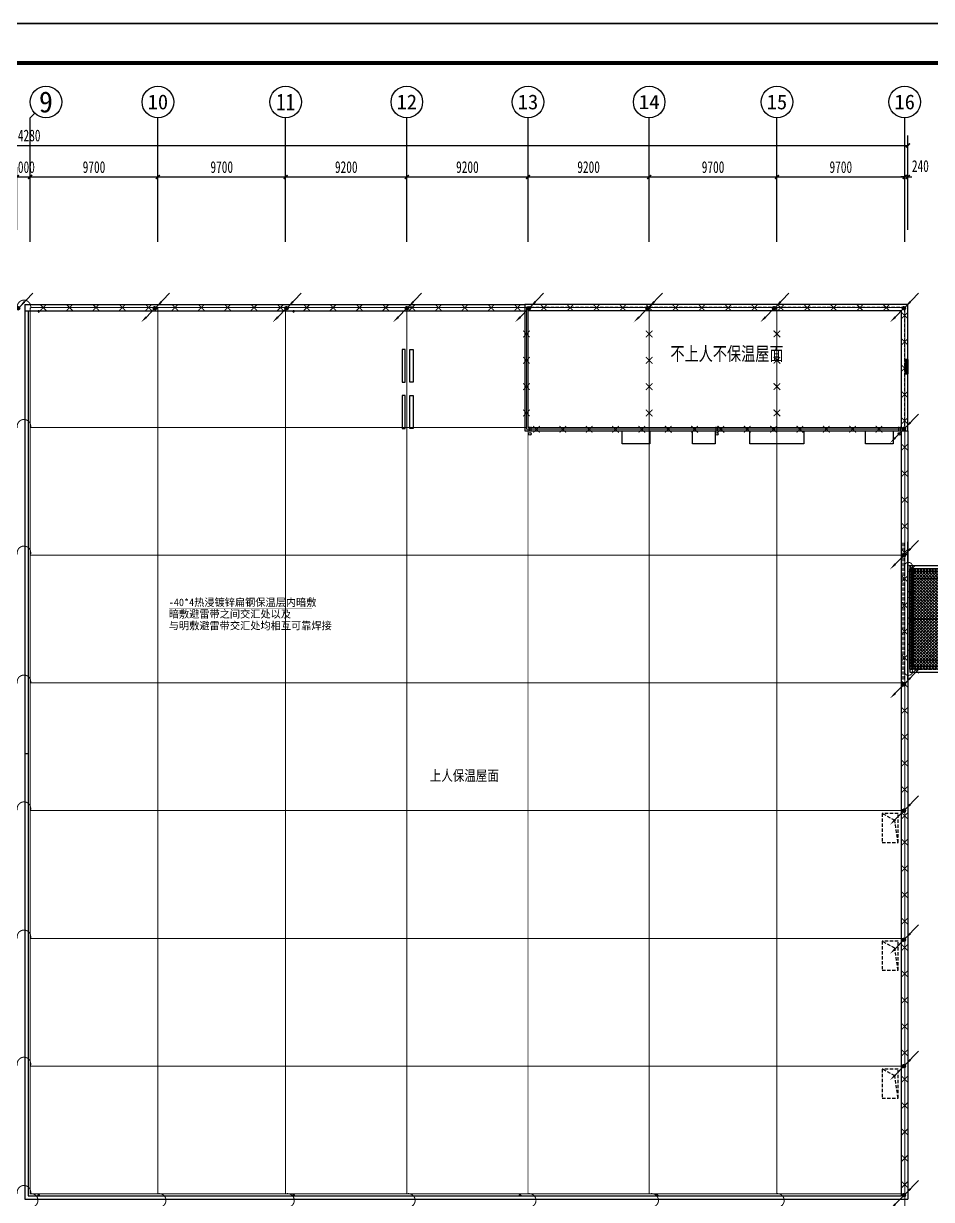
# Model space of a CAD drawing. Header units: millimetres. Extents: x -633009578 to 5705885, y -633235091 to 2571734.
# Drawn here: x 3853920 to 3922852, y 1923908 to 2013212 of the extents above; entities that cross this region are included whole.
import ezdxf
from ezdxf.enums import TextEntityAlignment as Align

# ---------------------------------------------------------------- set-up
doc = ezdxf.new("R2010")
doc.units = ezdxf.units.MM
doc.header["$LTSCALE"] = 1000
doc.header["$MEASUREMENT"] = 0
doc.linetypes.add('DASH', pattern=[0.35, 0.25, -0.1])
doc.linetypes.add('HIDDEN', pattern=[0.375, 0.25, -0.125])
doc.layers.get('0').update_dxf_attribs({"color": 9})
for name, color, linetype in [('3T_WOOD', 21, 'Continuous'), ('A-ABOV(投影线)', 154, 'HIDDEN'), ('A-FLOR(看线)', 8, 'Continuous'), ('A-LM-HA(填充)', 8, 'Continuous'), ('A-LM-QPM(设备)', 8, 'Continuous'), ('A-ROOF(屋顶)', 11, 'Continuous'), ('A-ROOF-W(分水线)', 156, 'Continuous'), ('A-ST(雨水管)', 161, 'Continuous'), ('A-TEXT(房间)', 243, 'Continuous'), ('A-WINDOW（窗）', 4, 'Continuous'), ('AXIS_TEXT', 7, 'Continuous'), ('C-AXIS(轴号)', 3, 'Continuous'), ('PUB_TEXT', 7, 'Continuous'), ('电-弱电平面-箭头', 3, 'Continuous'), ('电-强电平面-设备', 4, 'Continuous'), ('电-接地防雷-接地线', 132, 'Continuous'), ('电-接地防雷-防雷卡子', 94, 'Continuous'), ('电-接地防雷-防雷线', 94, 'Continuous'), ('设备-箱柜', 3, 'Continuous'), ('院图签、封面151013$0$PUB_TITLE', 153, 'Continuous'), ('院图签、封面151013$0$图签文字', 4, 'Continuous')]:
    doc.layers.add(name, color=color, linetype=linetype)
doc.styles.add('_TCH', font='simhei.ttf', dxfattribs={"width": 0.75, "bigfont": 'hztxt.shx'})
doc.styles.add('_TCH_AXIS', font='simhei.ttf', dxfattribs={"bigfont": 'GBCBIG'})
doc.styles.add('_TCH_DIM', font='simhei.ttf', dxfattribs={"width": 0.8, "bigfont": 'hztxt.shx'})
doc.styles.add('_TCH_DIM_T3', font='simhei.ttf', dxfattribs={"width": 0.707, "bigfont": 'GBCBIG'})
doc.styles.add('COMPLEX', font='simhei.ttf')
doc.styles.add('IDQSTYLE', font='simhei.ttf', dxfattribs={"width": 0.707, "bigfont": 'hztxt.shx'})
doc.styles.get("Standard").update_dxf_attribs({"font": 'simhei.ttf', "bigfont": 'hztxt.shx'})
doc.styles.add('宋', font='simhei.ttf', dxfattribs={"width": 0.8})
doc.styles.add('院图签、封面151013$0$-宋体', font='simhei.ttf', dxfattribs={"width": 0.8})
doc.linetypes.add('GDLine', pattern='A,1,-3,5.8,["|",Standard,S=4,R=-45,X=-1.407,Y=-0.7],-0.1,["|",Standard,S=4,R=-45,X=-1.407,Y=-0.7],-0.1,["|",Standard,S=4,R=-45,X=-1.407,Y=-0.7],-0.1,["|",Standard,S=4,R=-45,X=-1.407,Y=-0.7],-0.1,5.8,-3,1', length=20)
doc.dimstyles.new('_TCH_ARCH&&300', dxfattribs={"dimtxt": 892.5, "dimasz": 300, "dimexe": 750, "dimexo": 900, "dimgap": 300, "dimtad": 1, "dimdec": 0, "dimzin": 0, "dimdsep": 46, "dimtxsty": '_TCH_DIM_T3', "dimblk": 'ARCHTICK', "dimcen": 0.09, "dimclrt": 7, "dimazin": 2, "dimtfac": 1, "dimtdec": 0, "dimtix": 1, "dimtmove": 2, "dimatfit": 3, "dimfxl": 1, "dimtolj": 1, "dimtzin": 0, "dimarcsym": 0})

# ---------------------------------------------------------------- blocks, each defined once
blk = doc.blocks.new('_ArchTick')
at = {"color": 0, "linetype": 'ByBlock', "const_width": 0.4}
blk.add_lwpolyline([(-0.5, -0.5), (0.5, 0.5)], dxfattribs=at)
blk = doc.blocks.new('*D97')
at = {"layer": 'C-AXIS(轴号)', "color": 0, "lineweight": -2, "transparency": 16777216}
for p, q in [((1188341, 1115312), (1188341, 1120082)), ((1189341, 1115312), (1189341, 1120082)), ((1188341, 1119332), (1188041, 1119332)), ((1188341, 1119332), (1189341, 1119332)), ((1189341, 1119332), (1189641, 1119332))]:
    blk.add_line(p, q, dxfattribs=at)
at = {"layer": 'Defpoints', "color": 0, "transparency": 16777216}
for p in [(1189341, 1119332), (1188341, 1114412), (1189341, 1114412)]:
    blk.add_point(p, dxfattribs=at)
at = {"layer": 'C-AXIS(轴号)', "color": 0, "linetype": 'ByBlock', "lineweight": -2, "transparency": 16777216, "xscale": 300, "yscale": 300, "zscale": 300}
blk.add_blockref('_ArchTick', (1188341, 1119332), dxfattribs=at)
at = {"layer": 'C-AXIS(轴号)', "color": 0, "linetype": 'ByBlock', "lineweight": -2, "transparency": 16777216, "xscale": 300, "yscale": 300, "zscale": 300, "rotation": 180}
blk.add_blockref('_ArchTick', (1189341, 1119332), dxfattribs=at)
at = {"layer": 'C-AXIS(轴号)', "color": 7, "transparency": 16777216, "insert": (1188841, 1120078), "char_height": 892.5, "attachment_point": 5, "style": '_TCH_DIM_T3'}
blk.add_mtext('\\A1;1000', dxfattribs=at)
blk = doc.blocks.new('*D98')
at = {"layer": 'C-AXIS(轴号)', "color": 0, "lineweight": -2, "transparency": 16777216}
for p, q in [((1189341, 1115312), (1189341, 1120082)), ((1199041, 1115312), (1199041, 1120082)), ((1189341, 1119332), (1199041, 1119332))]:
    blk.add_line(p, q, dxfattribs=at)
at = {"layer": 'Defpoints', "color": 0, "transparency": 16777216}
for p in [(1199041, 1119332), (1189341, 1114412), (1199041, 1114412)]:
    blk.add_point(p, dxfattribs=at)
at = {"layer": 'C-AXIS(轴号)', "color": 0, "linetype": 'ByBlock', "lineweight": -2, "transparency": 16777216, "xscale": 300, "yscale": 300, "zscale": 300, "rotation": 180}
blk.add_blockref('_ArchTick', (1189341, 1119332), dxfattribs=at)
at = {"layer": 'C-AXIS(轴号)', "color": 0, "linetype": 'ByBlock', "lineweight": -2, "transparency": 16777216, "xscale": 300, "yscale": 300, "zscale": 300}
blk.add_blockref('_ArchTick', (1199041, 1119332), dxfattribs=at)
at = {"layer": 'C-AXIS(轴号)', "color": 7, "transparency": 16777216, "insert": (1194191, 1120078), "char_height": 892.5, "attachment_point": 5, "style": '_TCH_DIM_T3'}
blk.add_mtext('\\A1;9700', dxfattribs=at)
blk = doc.blocks.new('*D99')
at = {"layer": 'C-AXIS(轴号)', "color": 0, "lineweight": -2, "transparency": 16777216}
for p, q in [((1199041, 1115312), (1199041, 1120082)), ((1208741, 1115312), (1208741, 1120082)), ((1199041, 1119332), (1208741, 1119332))]:
    blk.add_line(p, q, dxfattribs=at)
at = {"layer": 'Defpoints', "color": 0, "transparency": 16777216}
for p in [(1208741, 1119332), (1199041, 1114412), (1208741, 1114412)]:
    blk.add_point(p, dxfattribs=at)
at = {"layer": 'C-AXIS(轴号)', "color": 0, "linetype": 'ByBlock', "lineweight": -2, "transparency": 16777216, "xscale": 300, "yscale": 300, "zscale": 300, "rotation": 180}
blk.add_blockref('_ArchTick', (1199041, 1119332), dxfattribs=at)
at = {"layer": 'C-AXIS(轴号)', "color": 0, "linetype": 'ByBlock', "lineweight": -2, "transparency": 16777216, "xscale": 300, "yscale": 300, "zscale": 300}
blk.add_blockref('_ArchTick', (1208741, 1119332), dxfattribs=at)
at = {"layer": 'C-AXIS(轴号)', "color": 7, "transparency": 16777216, "insert": (1203891, 1120078), "char_height": 892.5, "attachment_point": 5, "style": '_TCH_DIM_T3'}
blk.add_mtext('\\A1;9700', dxfattribs=at)
blk = doc.blocks.new('*D100')
at = {"layer": 'C-AXIS(轴号)', "color": 0, "lineweight": -2, "transparency": 16777216}
for p, q in [((1208741, 1115312), (1208741, 1120082)), ((1217941, 1115312), (1217941, 1120082)), ((1208741, 1119332), (1217941, 1119332))]:
    blk.add_line(p, q, dxfattribs=at)
at = {"layer": 'Defpoints', "color": 0, "transparency": 16777216}
for p in [(1217941, 1119332), (1208741, 1114412), (1217941, 1114412)]:
    blk.add_point(p, dxfattribs=at)
at = {"layer": 'C-AXIS(轴号)', "color": 0, "linetype": 'ByBlock', "lineweight": -2, "transparency": 16777216, "xscale": 300, "yscale": 300, "zscale": 300, "rotation": 180}
blk.add_blockref('_ArchTick', (1208741, 1119332), dxfattribs=at)
at = {"layer": 'C-AXIS(轴号)', "color": 0, "linetype": 'ByBlock', "lineweight": -2, "transparency": 16777216, "xscale": 300, "yscale": 300, "zscale": 300}
blk.add_blockref('_ArchTick', (1217941, 1119332), dxfattribs=at)
at = {"layer": 'C-AXIS(轴号)', "color": 7, "transparency": 16777216, "insert": (1213341, 1120078), "char_height": 892.5, "attachment_point": 5, "style": '_TCH_DIM_T3'}
blk.add_mtext('\\A1;9200', dxfattribs=at)
blk = doc.blocks.new('*D101')
at = {"layer": 'C-AXIS(轴号)', "color": 0, "lineweight": -2, "transparency": 16777216}
for p, q in [((1217941, 1115312), (1217941, 1120082)), ((1227141, 1115312), (1227141, 1120082)), ((1217941, 1119332), (1227141, 1119332))]:
    blk.add_line(p, q, dxfattribs=at)
at = {"layer": 'Defpoints', "color": 0, "transparency": 16777216}
for p in [(1227141, 1119332), (1217941, 1114412), (1227141, 1114412)]:
    blk.add_point(p, dxfattribs=at)
at = {"layer": 'C-AXIS(轴号)', "color": 0, "linetype": 'ByBlock', "lineweight": -2, "transparency": 16777216, "xscale": 300, "yscale": 300, "zscale": 300, "rotation": 180}
blk.add_blockref('_ArchTick', (1217941, 1119332), dxfattribs=at)
at = {"layer": 'C-AXIS(轴号)', "color": 0, "linetype": 'ByBlock', "lineweight": -2, "transparency": 16777216, "xscale": 300, "yscale": 300, "zscale": 300}
blk.add_blockref('_ArchTick', (1227141, 1119332), dxfattribs=at)
at = {"layer": 'C-AXIS(轴号)', "color": 7, "transparency": 16777216, "insert": (1222541, 1120078), "char_height": 892.5, "attachment_point": 5, "style": '_TCH_DIM_T3'}
blk.add_mtext('\\A1;9200', dxfattribs=at)
blk = doc.blocks.new('*D102')
at = {"layer": 'C-AXIS(轴号)', "color": 0, "lineweight": -2, "transparency": 16777216}
for p, q in [((1227141, 1115312), (1227141, 1120082)), ((1236341, 1115312), (1236341, 1120082)), ((1227141, 1119332), (1236341, 1119332))]:
    blk.add_line(p, q, dxfattribs=at)
at = {"layer": 'Defpoints', "color": 0, "transparency": 16777216}
for p in [(1236341, 1119332), (1227141, 1114412), (1236341, 1114412)]:
    blk.add_point(p, dxfattribs=at)
at = {"layer": 'C-AXIS(轴号)', "color": 0, "linetype": 'ByBlock', "lineweight": -2, "transparency": 16777216, "xscale": 300, "yscale": 300, "zscale": 300, "rotation": 180}
blk.add_blockref('_ArchTick', (1227141, 1119332), dxfattribs=at)
at = {"layer": 'C-AXIS(轴号)', "color": 0, "linetype": 'ByBlock', "lineweight": -2, "transparency": 16777216, "xscale": 300, "yscale": 300, "zscale": 300}
blk.add_blockref('_ArchTick', (1236341, 1119332), dxfattribs=at)
at = {"layer": 'C-AXIS(轴号)', "color": 7, "transparency": 16777216, "insert": (1231741, 1120078), "char_height": 892.5, "attachment_point": 5, "style": '_TCH_DIM_T3'}
blk.add_mtext('\\A1;9200', dxfattribs=at)
blk = doc.blocks.new('*D103')
at = {"layer": 'C-AXIS(轴号)', "color": 0, "lineweight": -2, "transparency": 16777216}
for p, q in [((1236341, 1115312), (1236341, 1120082)), ((1246041, 1115312), (1246041, 1120082)), ((1236341, 1119332), (1246041, 1119332))]:
    blk.add_line(p, q, dxfattribs=at)
at = {"layer": 'Defpoints', "color": 0, "transparency": 16777216}
for p in [(1246041, 1119332), (1236341, 1114412), (1246041, 1114412)]:
    blk.add_point(p, dxfattribs=at)
at = {"layer": 'C-AXIS(轴号)', "color": 0, "linetype": 'ByBlock', "lineweight": -2, "transparency": 16777216, "xscale": 300, "yscale": 300, "zscale": 300, "rotation": 180}
blk.add_blockref('_ArchTick', (1236341, 1119332), dxfattribs=at)
at = {"layer": 'C-AXIS(轴号)', "color": 0, "linetype": 'ByBlock', "lineweight": -2, "transparency": 16777216, "xscale": 300, "yscale": 300, "zscale": 300}
blk.add_blockref('_ArchTick', (1246041, 1119332), dxfattribs=at)
at = {"layer": 'C-AXIS(轴号)', "color": 7, "transparency": 16777216, "insert": (1241191, 1120078), "char_height": 892.5, "attachment_point": 5, "style": '_TCH_DIM_T3'}
blk.add_mtext('\\A1;9700', dxfattribs=at)
blk = doc.blocks.new('*D104')
at = {"layer": 'C-AXIS(轴号)', "color": 0, "lineweight": -2, "transparency": 16777216}
for p, q in [((1246041, 1115312), (1246041, 1120082)), ((1255741, 1115312), (1255741, 1120082)), ((1246041, 1119332), (1255741, 1119332))]:
    blk.add_line(p, q, dxfattribs=at)
at = {"layer": 'Defpoints', "color": 0, "transparency": 16777216}
for p in [(1255741, 1119332), (1246041, 1114412), (1255741, 1114412)]:
    blk.add_point(p, dxfattribs=at)
at = {"layer": 'C-AXIS(轴号)', "color": 0, "linetype": 'ByBlock', "lineweight": -2, "transparency": 16777216, "xscale": 300, "yscale": 300, "zscale": 300, "rotation": 180}
blk.add_blockref('_ArchTick', (1246041, 1119332), dxfattribs=at)
at = {"layer": 'C-AXIS(轴号)', "color": 0, "linetype": 'ByBlock', "lineweight": -2, "transparency": 16777216, "xscale": 300, "yscale": 300, "zscale": 300}
blk.add_blockref('_ArchTick', (1255741, 1119332), dxfattribs=at)
at = {"layer": 'C-AXIS(轴号)', "color": 7, "transparency": 16777216, "insert": (1250891, 1120078), "char_height": 892.5, "attachment_point": 5, "style": '_TCH_DIM_T3'}
blk.add_mtext('\\A1;9700', dxfattribs=at)
blk = doc.blocks.new('*D105')
at = {"layer": 'C-AXIS(轴号)', "color": 0, "lineweight": -2, "transparency": 16777216}
for p, q in [((1255741, 1115312), (1255741, 1120082)), ((1255981, 1115312), (1255981, 1120082)), ((1255741, 1119332), (1255441, 1119332)), ((1255741, 1119332), (1255981, 1119332)), ((1255981, 1119332), (1256281, 1119332))]:
    blk.add_line(p, q, dxfattribs=at)
at = {"layer": 'Defpoints', "color": 0, "transparency": 16777216}
for p in [(1255981, 1119332), (1255741, 1114412), (1255981, 1114412)]:
    blk.add_point(p, dxfattribs=at)
at = {"layer": 'C-AXIS(轴号)', "color": 0, "linetype": 'ByBlock', "lineweight": -2, "transparency": 16777216, "xscale": 300, "yscale": 300, "zscale": 300}
blk.add_blockref('_ArchTick', (1255741, 1119332), dxfattribs=at)
at = {"layer": 'C-AXIS(轴号)', "color": 0, "linetype": 'ByBlock', "lineweight": -2, "transparency": 16777216, "xscale": 300, "yscale": 300, "zscale": 300, "rotation": 180}
blk.add_blockref('_ArchTick', (1255981, 1119332), dxfattribs=at)
at = {"layer": 'C-AXIS(轴号)', "color": 7, "transparency": 16777216, "insert": (1256929, 1120157), "char_height": 892.5, "attachment_point": 5, "style": '_TCH_DIM_T3'}
blk.add_mtext('\\A1;240', dxfattribs=at)
blk = doc.blocks.new('*D106')
at = {"layer": 'C-AXIS(轴号)', "color": 0, "lineweight": -2, "transparency": 16777216}
for p, q in [((1121701, 1115312), (1121701, 1122482)), ((1121701, 1121732), (1255981, 1121732)), ((1255981, 1115312), (1255981, 1122482))]:
    blk.add_line(p, q, dxfattribs=at)
at = {"layer": 'Defpoints', "color": 0, "transparency": 16777216}
for p in [(1255981, 1121732), (1121701, 1114412), (1255981, 1114412)]:
    blk.add_point(p, dxfattribs=at)
at = {"layer": 'C-AXIS(轴号)', "color": 0, "linetype": 'ByBlock', "lineweight": -2, "transparency": 16777216, "xscale": 300, "yscale": 300, "zscale": 300, "rotation": 180}
blk.add_blockref('_ArchTick', (1121701, 1121732), dxfattribs=at)
at = {"layer": 'C-AXIS(轴号)', "color": 0, "linetype": 'ByBlock', "lineweight": -2, "transparency": 16777216, "xscale": 300, "yscale": 300, "zscale": 300}
blk.add_blockref('_ArchTick', (1255981, 1121732), dxfattribs=at)
at = {"layer": 'C-AXIS(轴号)', "color": 7, "transparency": 16777216, "insert": (1188841, 1122478), "char_height": 892.5, "attachment_point": 5, "style": '_TCH_DIM_T3'}
blk.add_mtext('\\A1;134280', dxfattribs=at)
blk = doc.blocks.new('_AXISO')
blk.add_circle((0, 0), 0.5)
at = {"layer": 'AXIS_TEXT', "style": 'COMPLEX', "width": 1.041667}
blk.add_attdef('A', text='', height=0.56, dxfattribs=at).set_placement((-0.25, -0.28), (0.25, -0.28), align=Align.FIT)
blk = doc.blocks.new('$WINLIB2D$00000039')
at = {"color": 0}
for points in [[(-0.5, 0.5), (-0.5, -0.5)], [(0.5, 0.5), (-0.5, 0.5)], [(-0.5, 0.167), (0.5, 0.167)], [(-0.452, -0.167), (-0.5, 0.084)], [(-0.384, -0.167), (-0.448, 0.167)], [(-0.316, -0.167), (-0.38, 0.167)], [(-0.248, -0.167), (-0.312, 0.167)], [(-0.18, -0.167), (-0.244, 0.167)], [(-0.112, -0.167), (-0.176, 0.167)], [(-0.044, -0.167), (-0.108, 0.167)], [(0.024, -0.167), (-0.04, 0.167)], [(0.092, -0.167), (0.028, 0.167)], [(0.16, -0.167), (0.096, 0.167)], [(0.228, -0.167), (0.164, 0.167)], [(0.296, -0.167), (0.232, 0.167)], [(0.364, -0.167), (0.3, 0.167)], [(0.432, -0.167), (0.368, 0.167)], [(0.5, -0.167), (0.436, 0.167)], [(0.5, -0.5), (0.5, 0.5)], [(-0.5, -0.167), (0.5, -0.167)], [(0.5, -0.5), (-0.5, -0.5)]]:
    blk.add_lwpolyline(points, dxfattribs=at)
blk = doc.blocks.new('*X25')
at = {"color": 0, "linetype": 'Continuous'}
for p, q in [((192.59, 446.72), (193.93, 448.06)), ((192.65, 447.21), (193.44, 448)), ((192.67, 446.38), (194.27, 447.98)), ((192.81, 446.1), (194.55, 447.84)), ((193.01, 445.87), (194.78, 447.64)), ((193.27, 445.7), (194.95, 447.39)), ((193.58, 445.59), (195.06, 447.07)), ((193.98, 445.57), (195.08, 446.67))]:
    blk.add_line(p, q, dxfattribs=at)
blk = doc.blocks.new('HC001444')
at = {"color": 0, "linetype": 'Continuous'}
for p, q in [((5.31, 5.36), (0.47, 0.41)), ((0, -0.06), (-3.11, -3.23))]:
    blk.add_line(p, q, dxfattribs=at)
for points in [[(2.3, 2.28, 0.8, 0, 0), (0.47, 0.41, 0, 0, 0)], [(-3.11, -3.23, 0.8, 0, 0), (-5.06, -5.12, 0, 0, 0)]]:
    blk.add_lwpolyline(points, format="xyseb", dxfattribs=at)
blk.add_circle((0, 0), 0.625, dxfattribs=at)
at = {"color": 0, "linetype": 'Continuous', "xscale": 0.5, "yscale": 0.5, "zscale": 0.5}
blk.add_blockref('*X25', (-96.92, -223.41), dxfattribs=at)
at = {"color": 0, "style": 'IDQSTYLE', "width": 0.7}
blk.add_attdef('PSFHATT', (7.31, -5.12), '', height=2.5, dxfattribs=at)
blk = doc.blocks.new('G$C60C7DC50')
at = {"layer": 'A-LM-HA(填充)'}
h = blk.add_hatch(dxfattribs=at)
h.set_pattern_fill('ANSI37', color=256, scale=100)
h.set_pattern_definition([(45, (-326616.41, 5460191.41), (-112.2532015, 112.2532015), []), (135, (-326616.41, 5460191.41), (-112.2532015, -112.2532015), [])])
h.paths.add_polyline_path([(900, 8900), (4900, 8900), (4900, 1300), (900, 1300)])
h = blk.add_hatch(dxfattribs=at)
h.set_pattern_fill('ANSI37', color=256, scale=100)
h.set_pattern_definition([(45, (-321416.41, 5460191.41), (-112.2532015, 112.2532015), []), (135, (-321416.41, 5460191.41), (-112.2532015, -112.2532015), [])])
h.paths.add_polyline_path([(25500, 8900), (21500, 8900), (21500, 1300), (25500, 1300)])
for points in [[(900, 8900), (4900, 8900), (4900, 1300), (900, 1300)], [(25500, 8900), (21500, 8900), (21500, 1300), (25500, 1300)]]:
    blk.add_lwpolyline(points, close=True, dxfattribs=at)
at = {"layer": 'A-ROOF(屋顶)'}
for points in [[(260, 500), (260, 10950)], [(740, 500), (740, 10950)], [(25660, 500), (25660, 10950)], [(26140, 500), (26140, 10950)], [(900, 8900), (900, 1060), (25500, 1060), (25500, 9140), (900, 9140), (900, 8900)]]:
    blk.add_lwpolyline(points, dxfattribs=at)
at = {"layer": 'A-ROOF(屋顶)', "color": 8, "linetype": 'HIDDEN'}
for points in [[(380, 500), (380, 10950)], [(500, 500), (500, 10950)], [(25900, 500), (25900, 10950)], [(26020, 500), (26020, 10950)]]:
    blk.add_lwpolyline(points, dxfattribs=at)
at = {"layer": 'A-ROOF(屋顶)', "linetype": 'DASH'}
blk.add_lwpolyline([(25500, 8900), (900, 8900), (900, 1300), (25500, 1300)], close=True, dxfattribs=at)
at = {"layer": 'A-ROOF(屋顶)'}
blk.add_lwpolyline([(25300, 8700), (1100, 8700), (1100, 1500), (25300, 1500)], close=True, dxfattribs=at)
at = {"layer": 'A-ROOF-W(分水线)'}
for points in [[(1140, 8200), (25260, 8200)], [(1140, 5100), (25260, 5100)], [(1140, 2000), (25260, 2000)]]:
    blk.add_lwpolyline(points, dxfattribs=at)
blk = doc.blocks.new('建筑图框_A1')
at = {"layer": '院图签、封面151013$0$PUB_TITLE'}
blk.add_lwpolyline([(0, 0), (84100, 0), (84100, 59400), (0, 59400)], close=True, dxfattribs=at)
at = {"layer": '院图签、封面151013$0$PUB_TITLE', "const_width": 100}
blk.add_lwpolyline([(2500, 1000), (83100, 1000), (83100, 58400), (2500, 58400)], close=True, dxfattribs=at)
at = {"layer": '院图签、封面151013$0$图签文字', "color": 6, "style": '院图签、封面151013$0$-宋体'}
for tag, height, width, p in [('工程主持人', 400, 0.8, (79991, 29506)), ('审定', 400, 0.8, (79991, 28706)), ('审核', 400, 0.8, (79991, 27906)), ('专业负责人', 400, 0.8, (79991, 27106)), ('校对', 400, 0.8, (79991, 26306)), ('设计', 400, 0.8, (79991, 25506)), ('方案设计人', 400, 0.8, (79991, 24707)), ('工程编号', 300, 0.7, (81000, 8700)), ('版次', 300, 0.7, (78738, 3006)), ('日期', 300, 0.7, (82038, 3000)), ('比例', 300, 0.7, (78738, 2200)), ('图号_X施', 300, 0.7, (81538, 2200)), ('图号', 200, 0.7, (82538, 2400)), ('图号_总数', 200, 0.7, (82538, 2000))]:
    blk.add_attdef(tag, text='', height=height, dxfattribs=dict(at, width=width)).set_placement(p, align=Align.MIDDLE_CENTER)
at = {"layer": '院图签、封面151013$0$图签文字', "color": 6, "style": '院图签、封面151013$0$-宋体', "width": 0.7}
for tag, p in [('建设单位_001', (80936, 7446)), ('工程名称_001', (80934, 6045)), ('图名_001', (79743, 4060))]:
    blk.add_attdef(tag, p, '', height=300, dxfattribs=at)
blk = doc.blocks.new('9-4')
at = {"layer": 'A-ABOV(投影线)'}
for points in [[(1255240.6, 1068787.4), (1255240.6, 1070987.4), (1254040.6, 1070987.4), (1254040.6, 1068787.4)], [(1255240.6, 1059087.4), (1255240.6, 1061287.4), (1254040.6, 1061287.4), (1254040.6, 1059087.4)], [(1255240.6, 1049387.4), (1255240.6, 1051587.4), (1254040.6, 1051587.4), (1254040.6, 1049387.4)]]:
    blk.add_lwpolyline(points, close=True, dxfattribs=at)
for points in [[(1255240.6, 1068787.4), (1254981.5, 1070466.5), (1254040.6, 1070987.4)], [(1255240.6, 1059087.4), (1254981.5, 1060766.5), (1254040.6, 1061287.4)], [(1255240.6, 1049387.4), (1254981.5, 1051066.5), (1254040.6, 1051587.4)]]:
    blk.add_lwpolyline(points, dxfattribs=at)
at = {"layer": 'A-FLOR(看线)'}
for points in [[(1236390.6, 1100062.5), (1236390.6, 1099062.5), (1234290.6, 1099062.5), (1234290.6, 1100062.5)], [(1241340.6, 1100062.4), (1241340.6, 1099062.4), (1239640.6, 1099062.4), (1239640.6, 1100062.4)], [(1248090.6, 1100062.4), (1248090.6, 1099062.4), (1243990.6, 1099062.4), (1243990.6, 1100062.4)], [(1254870.6, 1100062.4), (1254870.6, 1099062.4), (1252770.6, 1099062.4), (1252770.6, 1100062.4)]]:
    blk.add_lwpolyline(points, dxfattribs=at)
at = {"layer": 'A-LM-QPM(设备)'}
for points in [[(1217575.6, 1106242.4), (1217575.6, 1103742.4), (1217825.6, 1103742.4), (1217825.6, 1106242.4)], [(1218425.6, 1106242.4), (1218425.6, 1103742.4), (1218175.6, 1103742.4), (1218175.6, 1106242.4)], [(1217575.6, 1102742.4), (1217575.6, 1100242.4), (1217825.6, 1100242.4), (1217825.6, 1102742.4)], [(1218425.6, 1102742.4), (1218425.6, 1100242.4), (1218175.6, 1100242.4), (1218175.6, 1102742.4)]]:
    blk.add_lwpolyline(points, close=True, dxfattribs=at)
at = {"layer": 'A-ROOF(屋顶)'}
for p, q in [((1188940.6, 1109652.4), (1226890.6, 1109652.4)), ((1188940.6, 1109172.4), (1216285.6, 1109172.4)), ((1215739.4, 1109172.4), (1226890.6, 1109172.4)), ((1255980.6, 1100062.4), (1255980.6, 1041712.4))]:
    blk.add_line(p, q, dxfattribs=at)
for points in [[(1188940.6, 1109652.4), (1188940.6, 1041712.4)], [(1189180.6, 1109172.4), (1189180.6, 1041952.4), (1255500.6, 1041952.4), (1255500.6, 1100062.4)], [(1260568.4, 1089802.4), (1256140.6, 1089802.4), (1256140.6, 1081722.4), (1260568.4, 1081722.4)], [(1260568.4, 1089362.4), (1256380.6, 1089362.4), (1256380.6, 1082162.4), (1260568.4, 1082162.4)], [(1188940.6, 1075562.4), (1189180.6, 1075562.4)], [(1188940.6, 1041712.4), (1255980.6, 1041712.4)]]:
    blk.add_lwpolyline(points, dxfattribs=at)
for points in [[(1255980.6, 1109652.4), (1226890.6, 1109652.4), (1226890.6, 1100062.4), (1255980.6, 1100062.4)], [(1255500.6, 1109172.4), (1227130.6, 1109172.4), (1227130.6, 1100302.4), (1255500.6, 1100302.4)]]:
    blk.add_lwpolyline(points, close=True, dxfattribs=at)
at = {"layer": 'A-ROOF(屋顶)', "color": 8, "linetype": 'HIDDEN'}
blk.add_lwpolyline([(1255740.6, 1100062.4), (1255740.6, 1109412.4), (1226890.6, 1109412.4)], dxfattribs=at)
at = {"layer": 'A-ST(雨水管)', "linetype": 'DASH'}
for p, q in [((1227216.5, 1100363.1), (1227216.5, 1100001.7)), ((1227356.5, 1100363.1), (1227356.5, 1100001.7)), ((1241396.5, 1100363.1), (1241396.5, 1100001.7)), ((1241536.5, 1100363.1), (1241536.5, 1100001.7)), ((1255270, 1100363.1), (1255270, 1100001.7)), ((1255410, 1100363.1), (1255410, 1100001.7))]:
    blk.add_line(p, q, dxfattribs=at)
at = {"layer": 'A-ST(雨水管)'}
for points in [[(1189990.6, 1109172.4, 1), (1189990.6, 1109072.4, 1)], [(1209340.6, 1109172.4, 1), (1209340.6, 1109072.4, 1)], [(1189990.6, 1041952.4, -1), (1189990.6, 1042052.4, -1)], [(1209340.6, 1041952.4, 1), (1209340.6, 1042052.4, 1)], [(1209340.6, 1041952.4, -1), (1209340.6, 1042052.4, -1)], [(1226540.6, 1041952.4, -1), (1226540.6, 1042052.4, -1)], [(1226540.6, 1041952.4, 1), (1226540.6, 1042052.4, 1)], [(1236940.6, 1041952.4, 1), (1236940.6, 1042052.4, 1)], [(1236940.6, 1041952.4, -1), (1236940.6, 1042052.4, -1)]]:
    blk.add_lwpolyline(points, format="xyb", close=True, dxfattribs=at)
for centre in [(1227286.5, 1099831.7), (1241466.5, 1099831.7), (1255340, 1099831.7)]:
    blk.add_circle(centre, 100, dxfattribs=at)
at = {"layer": 'C-AXIS(轴号)'}
for p, q in [((1189692.1, 1124183.4), (1189340.6, 1123831.9)), ((1189340.6, 1114412.4), (1189340.6, 1123831.9)), ((1199040.6, 1114412.4), (1199040.6, 1123831.9)), ((1208740.6, 1114412.4), (1208740.6, 1123831.9)), ((1217940.6, 1114412.4), (1217940.6, 1123831.9)), ((1227140.6, 1114412.4), (1227140.6, 1123831.9)), ((1236340.6, 1114412.4), (1236340.6, 1123831.9)), ((1246040.6, 1114412.4), (1246040.6, 1123831.9)), ((1255740.6, 1114412.4), (1255740.6, 1123831.9))]:
    blk.add_line(p, q, dxfattribs=at)
at = {"layer": 'A-WINDOW（窗）', "xscale": 1100, "yscale": 240, "zscale": 1100, "rotation": 90}
blk.add_blockref('$WINLIB2D$00000039', (1255860.6, 1104922.4), dxfattribs=at)
at = {"layer": 'C-AXIS(轴号)'}
ref = blk.add_blockref('_AXISO', (1190540.6, 1125031.9), dxfattribs=dict(at, xscale=2400, yscale=2400, zscale=2400))
ref.add_attrib('A', '9', dxfattribs={"layer": 'AXIS_TEXT', "height": 1597.5, "style": '_TCH_AXIS'}).set_placement((1190008.1, 1124233.1), (1191073.1, 1124233.1), align=Align.FIT)
ref = blk.add_blockref('_AXISO', (1199040.6, 1125031.9), dxfattribs=dict(at, xscale=2400, yscale=2400, zscale=2400))
ref.add_attrib('A', '10', dxfattribs={"layer": 'AXIS_TEXT', "height": 1126.1, "style": '_TCH_AXIS'}).set_placement((1198263.1, 1124468.8), (1199818.1, 1124468.8), align=Align.FIT)
ref = blk.add_blockref('_AXISO', (1208740.6, 1125031.9), dxfattribs=dict(at, xscale=2400, yscale=2400, zscale=2400))
ref.add_attrib('A', '11', dxfattribs={"layer": 'AXIS_TEXT', "height": 1264.33, "style": '_TCH_AXIS'}).set_placement((1208018.1, 1124399.7), (1209463.1, 1124399.7), align=Align.FIT)
ref = blk.add_blockref('_AXISO', (1217940.6, 1125031.9), dxfattribs=dict(at, xscale=2400, yscale=2400, zscale=2400))
ref.add_attrib('A', '12', dxfattribs={"layer": 'AXIS_TEXT', "height": 1126.1, "style": '_TCH_AXIS'}).set_placement((1217163.1, 1124468.8), (1218718.1, 1124468.8), align=Align.FIT)
ref = blk.add_blockref('_AXISO', (1227140.6, 1125031.9), dxfattribs=dict(at, xscale=2400, yscale=2400, zscale=2400))
ref.add_attrib('A', '13', dxfattribs={"layer": 'AXIS_TEXT', "height": 1126.1, "style": '_TCH_AXIS'}).set_placement((1226363.1, 1124468.8), (1227918.1, 1124468.8), align=Align.FIT)
ref = blk.add_blockref('_AXISO', (1236340.6, 1125031.9), dxfattribs=dict(at, xscale=2400, yscale=2400, zscale=2400))
ref.add_attrib('A', '14', dxfattribs={"layer": 'AXIS_TEXT', "height": 1076.83, "style": '_TCH_AXIS'}).set_placement((1235545.8, 1124493.5), (1237135.4, 1124493.5), align=Align.FIT)
ref = blk.add_blockref('_AXISO', (1246040.6, 1125031.9), dxfattribs=dict(at, xscale=2400, yscale=2400, zscale=2400))
ref.add_attrib('A', '15', dxfattribs={"layer": 'AXIS_TEXT', "height": 1126.1, "style": '_TCH_AXIS'}).set_placement((1245263.1, 1124468.8), (1246818.1, 1124468.8), align=Align.FIT)
ref = blk.add_blockref('_AXISO', (1255740.6, 1125031.9), dxfattribs=dict(at, xscale=2400, yscale=2400, zscale=2400))
ref.add_attrib('A', '16', dxfattribs={"layer": 'AXIS_TEXT', "height": 1126.1, "style": '_TCH_AXIS'}).set_placement((1254963.1, 1124468.8), (1256518.1, 1124468.8), align=Align.FIT)
at = {"layer": 'A-TEXT(房间)', "style": '_TCH', "width": 0.75}
blk.add_text('不上人不保温屋面', height=1050, dxfattribs=at).set_placement((1237950.2, 1105384.3))
at = {"layer": 'PUB_TEXT', "style": '_TCH_DIM', "width": 0.8}
blk.add_text('上人保温屋面', height=800, dxfattribs=at).set_placement((1219687, 1073474.4))
at = {"layer": 'C-AXIS(轴号)'}
for p1, p2, distance, picture, middle in [((1121700.6, 1114412.4), (1255980.6, 1114412.4), 7319.5, '*D106', (1188840.6, 1122478.1)), ((1188340.6, 1114412.4), (1189340.6, 1114412.4), 4919.5, '*D97', (1188840.6, 1120078.1)), ((1189340.6, 1114412.4), (1199040.6, 1114412.4), 4919.5, '*D98', (1194190.6, 1120078.1)), ((1199040.6, 1114412.4), (1208740.6, 1114412.4), 4919.5, '*D99', (1203890.6, 1120078.1)), ((1208740.6, 1114412.4), (1217940.6, 1114412.4), 4919.5, '*D100', (1213340.6, 1120078.1)), ((1217940.6, 1114412.4), (1227140.6, 1114412.4), 4919.5, '*D101', (1222540.6, 1120078.1)), ((1227140.6, 1114412.4), (1236340.6, 1114412.4), 4919.5, '*D102', (1231740.6, 1120078.1)), ((1236340.6, 1114412.4), (1246040.6, 1114412.4), 4919.5, '*D103', (1241190.6, 1120078.1)), ((1246040.6, 1114412.4), (1255740.6, 1114412.4), 4919.5, '*D104', (1250890.6, 1120078.1))]:
    dim = blk.add_aligned_dim(p1=p1, p2=p2, distance=distance, dimstyle='_TCH_ARCH&&300', dxfattribs=at)
    dim.commit()
    dim.dimension.update_dxf_attribs({"geometry": picture, "text_midpoint": middle})
dim = blk.add_linear_dim(base=(1255980.6, 1119331.9), p1=(1255740.6, 1114412.4), p2=(1255980.6, 1114412.4), angle=0, dimstyle='_TCH_ARCH&&300', dxfattribs=at)
dim.commit()
dim.dimension.update_dxf_attribs({"geometry": '*D105', "text_midpoint": (1256928.6, 1120156.9), "dimtype": 129})

msp = doc.modelspace()

# ---------------------------------------------------------------- linework, layer by layer
at = {"elevation": 0}
msp.add_lwpolyline([(2725055.4, 2013212), (4008204.7, 2013212), (4008204.7, 1835012), (2725055.4, 1835012)], close=True, dxfattribs=at)
at = {"layer": '电-强电平面-设备', "color": 3, "elevation": 0}
msp.add_lwpolyline([(3864173.5, 1968820.3, 0.0164, 0.0164, 0), (3864964.7, 1968820.3, 0.0164, 0.0164, 0), (3864173.5, 1968820.3, 0.0164, 0.0164, 0), (3864964.7, 1968820.3, 16.4, 16.4, 0), (3875825.7, 1968820.3, 16.4, 16.4, 0)], format="xyseb", dxfattribs=at)
at = {"layer": '电-接地防雷-接地线', "linetype": 'GDLine', "ltscale": 0.1, "const_width": 75}
for points in [[(3854420, 1991638.2), (3854420, 1924338.2)], [(3864120, 1991638.2), (3864120, 1924338.2)], [(3873820, 1991638.2), (3873820, 1924338.2)], [(3883020, 1991638.2), (3883020, 1924338.2)], [(3854420, 1982538.2), (3892101.5, 1982538.2)], [(3892220, 1982401.5), (3892220, 1924338.2)], [(3901420, 1982401.5), (3901420, 1924338.2)], [(3911120, 1982401.5), (3911120, 1924338.2)], [(3854420, 1972838.2), (3920820, 1972838.2)], [(3854420, 1963138.2), (3920820, 1963138.2)], [(3854420, 1953438.2), (3920820, 1953438.2)], [(3854420, 1943738.2), (3920820, 1943738.2)], [(3854420, 1934038.2), (3920820, 1934038.2)], [(3854420, 1924338.2), (3920820, 1924338.2)]]:
    msp.add_lwpolyline(points, dxfattribs=at)
for points in [[(3854454.2, 1982509.7, 1.2652606), (3853454.2, 1982509.7)], [(3854454.2, 1972894.9, 1.2652606), (3853454.2, 1972894.9)], [(3854454.2, 1963100.1, 1.2652606), (3853454.2, 1963100.1)], [(3854454.2, 1953472.1, 1.2652606), (3853454.2, 1953472.1)], [(3854454.2, 1943734.8, 1.2652606), (3853454.2, 1943734.8)], [(3854454.2, 1934079.1, 1.2652606), (3853454.2, 1934079.1)], [(3854454.2, 1924338.2, 1.2652606), (3853454.2, 1924338.2)], [(3854383.2, 1923338.2, 1.2652606), (3854383.2, 1924338.2)], [(3864101.4, 1923338.2, 1.2652606), (3864101.4, 1924338.2)], [(3873844, 1923338.2, 1.2652606), (3873844, 1924338.2)], [(3883019.6, 1923338.2, 1.2652606), (3883019.6, 1924338.2)], [(3892195.1, 1923338.2, 1.2652606), (3892195.1, 1924338.2)], [(3901489.9, 1923338.2, 1.2652606), (3901489.9, 1924338.2)], [(3911036.7, 1923338.2, 1.2652606), (3911036.7, 1924338.2)]]:
    msp.add_lwpolyline(points, format="xyb", dxfattribs=at)
at = {"layer": '电-接地防雷-防雷卡子', "const_width": 75}
for points in [[(3855670, 1991888.2), (3855170, 1991388.2)], [(3855170, 1991888.2), (3855670, 1991388.2)], [(3857670, 1991888.2), (3857170, 1991388.2)], [(3857170, 1991888.2), (3857670, 1991388.2)], [(3859670, 1991888.2), (3859170, 1991388.2)], [(3859170, 1991888.2), (3859670, 1991388.2)], [(3861670, 1991888.2), (3861170, 1991388.2)], [(3861170, 1991888.2), (3861670, 1991388.2)], [(3863670, 1991888.2), (3863170, 1991388.2)], [(3863170, 1991888.2), (3863670, 1991388.2)], [(3865670, 1991888.2), (3865170, 1991388.2)], [(3865170, 1991888.2), (3865670, 1991388.2)], [(3867670, 1991888.2), (3867170, 1991388.2)], [(3867170, 1991888.2), (3867670, 1991388.2)], [(3869670, 1991888.2), (3869170, 1991388.2)], [(3869170, 1991888.2), (3869670, 1991388.2)], [(3871670, 1991888.2), (3871170, 1991388.2)], [(3871170, 1991888.2), (3871670, 1991388.2)], [(3873670, 1991888.2), (3873170, 1991388.2)], [(3873170, 1991888.2), (3873670, 1991388.2)], [(3875670, 1991888.2), (3875170, 1991388.2)], [(3875170, 1991888.2), (3875670, 1991388.2)], [(3877670, 1991888.2), (3877170, 1991388.2)], [(3877170, 1991888.2), (3877670, 1991388.2)], [(3879670, 1991888.2), (3879170, 1991388.2)], [(3879170, 1991888.2), (3879670, 1991388.2)], [(3881670, 1991888.2), (3881170, 1991388.2)], [(3881170, 1991888.2), (3881670, 1991388.2)], [(3883670, 1991888.2), (3883170, 1991388.2)], [(3883170, 1991888.2), (3883670, 1991388.2)], [(3885670, 1991888.2), (3885170, 1991388.2)], [(3885170, 1991888.2), (3885670, 1991388.2)], [(3887670, 1991888.2), (3887170, 1991388.2)], [(3887170, 1991888.2), (3887670, 1991388.2)], [(3889670, 1991888.2), (3889170, 1991388.2)], [(3889170, 1991888.2), (3889670, 1991388.2)], [(3891670, 1991888.2), (3891170, 1991388.2)], [(3891170, 1991888.2), (3891670, 1991388.2)], [(3893670, 1991888.2), (3893170, 1991388.2)], [(3893170, 1991888.2), (3893670, 1991388.2)], [(3895670, 1991888.2), (3895170, 1991388.2)], [(3895170, 1991888.2), (3895670, 1991388.2)], [(3897670, 1991888.2), (3897170, 1991388.2)], [(3897170, 1991888.2), (3897670, 1991388.2)], [(3899670, 1991888.2), (3899170, 1991388.2)], [(3899170, 1991888.2), (3899670, 1991388.2)], [(3901670, 1991888.2), (3901170, 1991388.2)], [(3901170, 1991888.2), (3901670, 1991388.2)], [(3903670, 1991888.2), (3903170, 1991388.2)], [(3903170, 1991888.2), (3903670, 1991388.2)], [(3905670, 1991888.2), (3905170, 1991388.2)], [(3905170, 1991888.2), (3905670, 1991388.2)], [(3907670, 1991888.2), (3907170, 1991388.2)], [(3907170, 1991888.2), (3907670, 1991388.2)], [(3909670, 1991888.2), (3909170, 1991388.2)], [(3909170, 1991888.2), (3909670, 1991388.2)], [(3911670, 1991888.2), (3911170, 1991388.2)], [(3911170, 1991888.2), (3911670, 1991388.2)], [(3913670, 1991888.2), (3913170, 1991388.2)], [(3913170, 1991888.2), (3913670, 1991388.2)], [(3915670, 1991888.2), (3915170, 1991388.2)], [(3915170, 1991888.2), (3915670, 1991388.2)], [(3917670, 1991888.2), (3917170, 1991388.2)], [(3917170, 1991888.2), (3917670, 1991388.2)], [(3919670, 1991888.2), (3919170, 1991388.2)], [(3919170, 1991888.2), (3919670, 1991388.2)], [(3921070, 1990788.2), (3920570, 1991288.2)], [(3921070, 1991288.2), (3920570, 1990788.2)], [(3892351.5, 1989388.2), (3891851.5, 1989888.2)], [(3892351.5, 1989888.2), (3891851.5, 1989388.2)], [(3901670, 1989388.2), (3901170, 1989888.2)], [(3901670, 1989888.2), (3901170, 1989388.2)], [(3911370, 1989388.2), (3910870, 1989888.2)], [(3911370, 1989888.2), (3910870, 1989388.2)], [(3921070, 1988788.2), (3920570, 1989288.2)], [(3921070, 1989288.2), (3920570, 1988788.2)], [(3892351.5, 1987388.2), (3891851.5, 1987888.2)], [(3892351.5, 1987888.2), (3891851.5, 1987388.2)], [(3901670, 1987388.2), (3901170, 1987888.2)], [(3901670, 1987888.2), (3901170, 1987388.2)], [(3911370, 1987388.2), (3910870, 1987888.2)], [(3911370, 1987888.2), (3910870, 1987388.2)], [(3921070, 1986788.2), (3920570, 1987288.2)], [(3921070, 1987288.2), (3920570, 1986788.2)], [(3892351.5, 1985388.2), (3891851.5, 1985888.2)], [(3892351.5, 1985888.2), (3891851.5, 1985388.2)], [(3901670, 1985388.2), (3901170, 1985888.2)], [(3901670, 1985888.2), (3901170, 1985388.2)], [(3911370, 1985388.2), (3910870, 1985888.2)], [(3911370, 1985888.2), (3910870, 1985388.2)], [(3921070, 1984788.2), (3920570, 1985288.2)], [(3921070, 1985288.2), (3920570, 1984788.2)], [(3892351.5, 1983388.2), (3891851.5, 1983888.2)], [(3892351.5, 1983888.2), (3891851.5, 1983388.2)], [(3901670, 1983388.2), (3901170, 1983888.2)], [(3901670, 1983888.2), (3901170, 1983388.2)], [(3911370, 1983388.2), (3910870, 1983888.2)], [(3911370, 1983888.2), (3910870, 1983388.2)], [(3893114.8, 1982651.5), (3892614.8, 1982151.5)], [(3892614.8, 1982651.5), (3893114.8, 1982151.5)], [(3895114.8, 1982651.5), (3894614.8, 1982151.5)], [(3894614.8, 1982651.5), (3895114.8, 1982151.5)], [(3897114.8, 1982651.5), (3896614.8, 1982151.5)], [(3896614.8, 1982651.5), (3897114.8, 1982151.5)], [(3899114.8, 1982651.5), (3898614.8, 1982151.5)], [(3898614.8, 1982651.5), (3899114.8, 1982151.5)], [(3901114.8, 1982651.5), (3900614.8, 1982151.5)], [(3900614.8, 1982651.5), (3901114.8, 1982151.5)], [(3903114.8, 1982651.5), (3902614.8, 1982151.5)], [(3902614.8, 1982651.5), (3903114.8, 1982151.5)], [(3905114.8, 1982651.5), (3904614.8, 1982151.5)], [(3904614.8, 1982651.5), (3905114.8, 1982151.5)], [(3907114.8, 1982651.5), (3906614.8, 1982151.5)], [(3906614.8, 1982651.5), (3907114.8, 1982151.5)], [(3909114.8, 1982651.5), (3908614.8, 1982151.5)], [(3908614.8, 1982651.5), (3909114.8, 1982151.5)], [(3911114.8, 1982651.5), (3910614.8, 1982151.5)], [(3910614.8, 1982651.5), (3911114.8, 1982151.5)], [(3913114.8, 1982651.5), (3912614.8, 1982151.5)], [(3912614.8, 1982651.5), (3913114.8, 1982151.5)], [(3915114.8, 1982651.5), (3914614.8, 1982151.5)], [(3914614.8, 1982651.5), (3915114.8, 1982151.5)], [(3917114.8, 1982651.5), (3916614.8, 1982151.5)], [(3916614.8, 1982651.5), (3917114.8, 1982151.5)], [(3919114.8, 1982651.5), (3918614.8, 1982151.5)], [(3918614.8, 1982651.5), (3919114.8, 1982151.5)], [(3921070, 1982788.2), (3920570, 1983288.2)], [(3921070, 1983288.2), (3920570, 1982788.2)], [(3921070, 1980788.2), (3920570, 1981288.2)], [(3921070, 1981288.2), (3920570, 1980788.2)], [(3921070, 1978788.2), (3920570, 1979288.2)], [(3921070, 1979288.2), (3920570, 1978788.2)], [(3921070, 1976788.2), (3920570, 1977288.2)], [(3921070, 1977288.2), (3920570, 1976788.2)], [(3921070, 1974788.2), (3920570, 1975288.2)], [(3921070, 1975288.2), (3920570, 1974788.2)], [(3921070, 1972788.2), (3920570, 1973288.2)], [(3921070, 1973288.2), (3920570, 1972788.2)], [(3921635.1, 1972076.9), (3921135.1, 1971576.9)], [(3921135.1, 1972076.9), (3921635.1, 1971576.9)], [(3921070, 1970788.2), (3920570, 1971288.2)], [(3921070, 1971288.2), (3920570, 1970788.2)], [(3921117.2, 1970094.8), (3921617.2, 1969594.8)], [(3921117.2, 1969594.8), (3921617.2, 1970094.8)], [(3921070, 1968788.2), (3920570, 1969288.2)], [(3921070, 1969288.2), (3920570, 1968788.2)], [(3921117.2, 1968094.8), (3921617.2, 1967594.8)], [(3921117.2, 1967594.8), (3921617.2, 1968094.8)], [(3921070, 1966788.2), (3920570, 1967288.2)], [(3921070, 1967288.2), (3920570, 1966788.2)], [(3921117.2, 1966094.8), (3921617.2, 1965594.8)], [(3921117.2, 1965594.8), (3921617.2, 1966094.8)], [(3921070, 1964788.2), (3920570, 1965288.2)], [(3921070, 1965288.2), (3920570, 1964788.2)], [(3921392, 1963869.6), (3921892, 1964369.6)], [(3921892, 1963869.6), (3921392, 1964369.6)], [(3921070, 1962788.2), (3920570, 1963288.2)], [(3921070, 1963288.2), (3920570, 1962788.2)], [(3921070, 1960788.2), (3920570, 1961288.2)], [(3921070, 1961288.2), (3920570, 1960788.2)], [(3921070, 1958788.2), (3920570, 1959288.2)], [(3921070, 1959288.2), (3920570, 1958788.2)], [(3921070, 1956788.2), (3920570, 1957288.2)], [(3921070, 1957288.2), (3920570, 1956788.2)], [(3921070, 1954788.2), (3920570, 1955288.2)], [(3921070, 1955288.2), (3920570, 1954788.2)], [(3921070, 1952788.2), (3920570, 1953288.2)], [(3921070, 1953288.2), (3920570, 1952788.2)], [(3921070, 1950788.2), (3920570, 1951288.2)], [(3921070, 1951288.2), (3920570, 1950788.2)], [(3921070, 1948788.2), (3920570, 1949288.2)], [(3921070, 1949288.2), (3920570, 1948788.2)], [(3921070, 1946788.2), (3920570, 1947288.2)], [(3921070, 1947288.2), (3920570, 1946788.2)], [(3921070, 1944788.2), (3920570, 1945288.2)], [(3921070, 1945288.2), (3920570, 1944788.2)], [(3921070, 1942788.2), (3920570, 1943288.2)], [(3921070, 1943288.2), (3920570, 1942788.2)], [(3921070, 1940788.2), (3920570, 1941288.2)], [(3921070, 1941288.2), (3920570, 1940788.2)], [(3921070, 1938788.2), (3920570, 1939288.2)], [(3921070, 1939288.2), (3920570, 1938788.2)], [(3921070, 1936788.2), (3920570, 1937288.2)], [(3921070, 1937288.2), (3920570, 1936788.2)], [(3921070, 1934788.2), (3920570, 1935288.2)], [(3921070, 1935288.2), (3920570, 1934788.2)], [(3921070, 1932788.2), (3920570, 1933288.2)], [(3921070, 1933288.2), (3920570, 1932788.2)], [(3921070, 1930788.2), (3920570, 1931288.2)], [(3921070, 1931288.2), (3920570, 1930788.2)], [(3921070, 1928788.2), (3920570, 1929288.2)], [(3921070, 1929288.2), (3920570, 1928788.2)], [(3921070, 1926788.2), (3920570, 1927288.2)], [(3921070, 1927288.2), (3920570, 1926788.2)], [(3921070, 1924788.2), (3920570, 1925288.2)], [(3921070, 1925288.2), (3920570, 1924788.2)]]:
    msp.add_lwpolyline(points, dxfattribs=at)
at = {"layer": '电-接地防雷-防雷线', "linetype": 'Continuous', "ltscale": 0.1, "const_width": 75}
for points in [[(3854454.2, 1991571.5, 1.2652606), (3853454.2, 1991571.5)], [(3921367.2, 1971825.1, 1.5958245), (3920814.2, 1971871.8)], [(3921367.2, 1964173.4, -1.5958245), (3920814.2, 1964126.6)]]:
    msp.add_lwpolyline(points, format="xyb", dxfattribs=at)
for points in [[(3854465.5, 1991638.2), (3920820, 1991638.2)], [(3892101.5, 1991638.2), (3892101.5, 1982401.5)], [(3901420, 1991638.2), (3901420, 1982401.5)], [(3911120, 1991638.2), (3911120, 1982401.5)], [(3920820, 1991638.2), (3920820, 1856038.2)], [(3892101.5, 1982401.5), (3920820, 1982401.5)], [(3921367.2, 1964119.6), (3921367.2, 1971826.9)], [(3921367.2, 1971826.9), (3925642, 1971826.9)], [(3945744, 1964188.2), (3921384.1, 1964188.2)]]:
    msp.add_lwpolyline(points, dxfattribs=at)

# ---------------------------------------------------------------- block references
at = {"layer": '3T_WOOD'}
for name, p in [('9-4', (2665079.4, 882225.8)), ('G$C60C7DC50', (3920320, 1962888.2))]:
    msp.add_blockref(name, p, dxfattribs=at)
at = {"layer": '电-弱电平面-箭头', "color": 4, "xscale": 210, "yscale": 210, "zscale": 210}
for p in [(3853505.7, 1991597.5), (3863899.8, 1991597.5), (3873886.3, 1991597.5), (3883028.4, 1991597.5), (3892287.1, 1991597.5), (3901304, 1991597.5), (3910909.1, 1991597.5), (3920760.2, 1991597.5), (3920760.2, 1982429.3), (3920760.2, 1972836.4), (3920760.2, 1972835.6), (3920760.2, 1963029.3), (3920760.2, 1953436.4), (3920760.2, 1943629.3), (3920760.2, 1934036.4), (3920760.2, 1924229.3)]:
    msp.add_blockref('HC001444', p, dxfattribs=at)
at = {"layer": '设备-箱柜', "xscale": 3, "yscale": 3}
msp.add_blockref('建筑图框_A1', (3755904.7, 1835012, 0), dxfattribs=at)

# ---------------------------------------------------------------- texts
at = {"layer": '电-强电平面-设备', "color": 3, "style": '宋'}
for s, p in [('-40*4热浸镀锌扁钢保温层内暗敷', (3864946.5, 1968973.4, 0)), ('暗敷避雷带之间交汇处以及', (3864946.5, 1968084.8, 0)), ('与明敷避雷带交汇处均相互可靠焊接', (3864946.5, 1967200.2, 0))]:
    msp.add_text(s, height=567, dxfattribs=at).set_placement(p)

doc.saveas('drawing.dxf')
